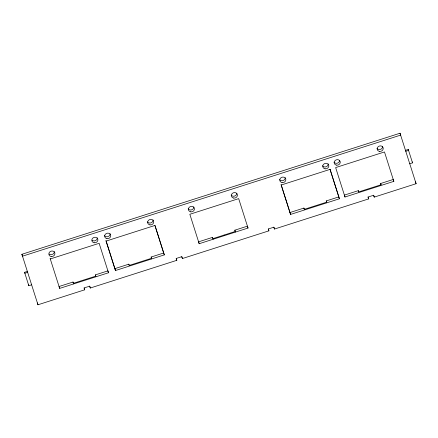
<?xml version="1.0" encoding="UTF-8"?>
<svg xmlns="http://www.w3.org/2000/svg" width="438" height="438" viewBox="0 0 438 438"><rect width="100%" height="100%" fill="white"/><g stroke="black" fill="none" stroke-linecap="round" stroke-linejoin="round"><path stroke-width="0.66" d="M21.9 254.292L400.025 133.223L400.644 135.107L22.519 256.175L21.9 254.292L37.975 304.777L84.715 289.808L84.123 287.941L89.702 286.156L90.299 288.023L176.804 260.325L176.213 258.458L181.792 256.668L182.389 258.54L268.894 230.842L268.302 228.97L273.881 227.185L274.478 229.052L368.659 198.901L368.068 197.029L373.647 195.244L374.244 197.111L416.1 183.708L400.025 133.223M50.304 258.946L99.141 243.314L108.504 272.759L59.667 288.396L59.048 286.512L73.004 282.045L73.414 283.298L95.741 276.154L95.325 274.9L107.885 270.876L108.504 272.759M330.06 169.375L281.229 185.011L290.58 214.423L339.417 198.786L330.06 169.375L339.417 198.786M31.607 284.82L28.82 285.718L24.544 272.31L27.764 271.281M405.676 150.283L408.254 149.462L408.561 150.404L405.774 151.296M27.649 272.359L24.856 273.252L24.544 272.31M409.733 163.757L412.525 162.865L408.254 149.462M114.86 268.642L128.816 264.174L129.226 265.428L151.553 258.283L151.137 257.029L163.697 253.005L164.316 254.889L115.479 270.525L105.903 240.478M248.023 228.05L247.404 226.167L234.845 230.185L235.261 231.445L224.108 235.053L212.945 238.628L212.534 237.369L198.578 241.836L199.197 243.72L248.023 228.05L238.672 198.638L189.835 214.275L199.197 243.72M281.015 184.409L289.961 212.539L303.912 208.072L304.328 209.331L326.649 202.181L326.239 200.927L338.798 196.903M393.833 181.365L393.215 179.481L380.655 183.506L381.065 184.759L358.744 191.904L358.328 190.65L344.377 195.118L344.996 197.001L393.833 181.365L384.482 151.953L335.645 167.59L344.996 197.001M412.218 161.923L412.525 162.865M415.481 181.825L416.1 183.708M373.619 195.228L374.244 197.111M368.04 197.018L368.659 198.901M289.961 212.539L290.58 214.423M273.859 227.169L274.478 229.052M268.275 228.959L268.894 230.842M224.097 235.014L224.305 235.644M176.185 258.442L176.804 260.325M89.681 286.14L90.299 288.023M84.096 287.93L84.715 289.808M37.356 302.893L37.975 304.777M28.508 284.777L28.82 285.718M380.655 183.506L381.049 184.748M358.328 190.65L358.727 191.899M326.239 200.927L326.83 202.794M303.912 208.072L304.311 209.32M234.845 230.185L235.441 232.058M212.534 237.369L213.125 239.241M181.792 256.668L182.389 258.54M164.316 254.889L154.953 225.444L106.116 241.081L115.479 270.525M154.942 225.482L163.697 253.005M151.137 257.029L151.734 258.896M128.816 264.174L129.21 265.423M95.325 274.9L95.922 276.767M73.004 282.045L73.595 283.917M50.091 258.343L59.667 288.396M110.124 233.793A3.077 2.748 -18.2 0 1 107.912 236.635A3.077 2.748 -18.2 0 1 104.468 235.606M193.842 206.988A3.077 2.748 -18.2 0 1 191.63 209.835A3.077 2.748 -18.2 0 1 188.181 208.8M54.312 251.658A3.077 2.748 -18.2 0 1 52.478 254.363A3.077 2.748 -18.2 0 1 49.149 254.013M97.291 237.9A3.077 2.748 -18.2 0 1 95.451 240.604A3.077 2.748 -18.2 0 1 92.122 240.254M153.103 220.029A3.077 2.748 -18.2 0 1 150.886 222.876A3.077 2.748 -18.2 0 1 147.442 221.847M236.821 193.229A3.077 2.748 -18.2 0 1 234.604 196.076A3.077 2.748 -18.2 0 1 231.16 195.041M285.237 177.724A3.077 2.748 -18.2 0 1 283.025 180.571A3.077 2.748 -18.2 0 1 279.575 179.536M328.21 163.965A3.077 2.748 -18.2 0 1 325.998 166.812A3.077 2.748 -18.2 0 1 322.549 165.778M382.626 146.544A3.077 2.748 -18.2 0 1 380.414 149.391A3.077 2.748 -18.2 0 1 376.97 148.356M339.653 160.303A3.077 2.748 -18.2 0 1 337.441 163.15A3.077 2.748 -18.2 0 1 333.991 162.115M51.142 256.509A3.077 2.748 -18.2 0 0 54.816 252.835A3.077 2.748 -18.2 0 0 49.702 251.976A3.077 2.748 -18.2 0 0 51.142 256.509M190.672 211.833A3.077 2.748 -18.2 0 0 194.346 208.159A3.077 2.748 -18.2 0 0 189.232 207.3A3.077 2.748 -18.2 0 0 190.672 211.833M106.954 238.639A3.077 2.748 -18.2 0 0 110.628 234.965A3.077 2.748 -18.2 0 0 105.514 234.106A3.077 2.748 -18.2 0 0 106.954 238.639M94.121 242.751A3.077 2.748 -18.2 0 0 97.794 239.077A3.077 2.748 -18.2 0 0 92.675 238.217A3.077 2.748 -18.2 0 0 94.121 242.751M149.933 224.88A3.077 2.748 -18.2 0 0 153.607 221.206A3.077 2.748 -18.2 0 0 148.487 220.347A3.077 2.748 -18.2 0 0 149.933 224.88M233.651 198.075A3.077 2.748 -18.2 0 0 237.325 194.401A3.077 2.748 -18.2 0 0 232.206 193.541A3.077 2.748 -18.2 0 0 233.651 198.075M325.04 168.811A3.077 2.748 -18.2 0 0 328.714 165.137A3.077 2.748 -18.2 0 0 323.6 164.283A3.077 2.748 -18.2 0 0 325.04 168.811M282.067 182.575A3.077 2.748 -18.2 0 0 285.74 178.901A3.077 2.748 -18.2 0 0 280.627 178.042A3.077 2.748 -18.2 0 0 282.067 182.575M336.483 165.148A3.077 2.748 -18.2 0 0 340.156 161.474A3.077 2.748 -18.2 0 0 335.043 160.615A3.077 2.748 -18.2 0 0 336.483 165.148M379.456 151.389A3.077 2.748 -18.2 0 0 383.13 147.715A3.077 2.748 -18.2 0 0 378.016 146.856A3.077 2.748 -18.2 0 0 379.456 151.389"/></g></svg>
